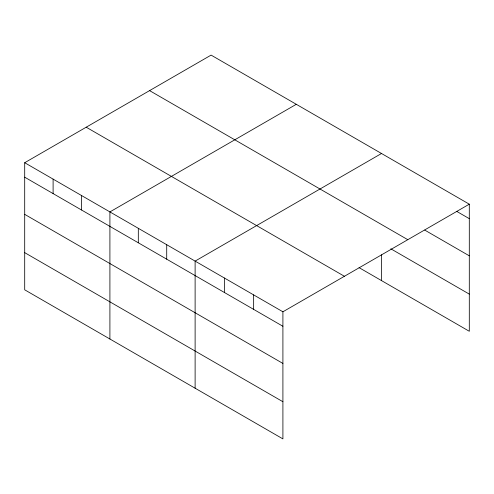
<?xml version="1.0" encoding="UTF-8"?>
<svg xmlns="http://www.w3.org/2000/svg" width="494" height="494" viewBox="0 0 494 494"><rect width="100%" height="100%" fill="white"/><g stroke="black" fill="none" stroke-linecap="round" stroke-linejoin="round"><path stroke-width="0.74" d="M24.7 162.717L282.908 311.794L282.908 438.894L24.7 289.817L24.7 162.717L211.092 55.106L469.3 204.183L469.3 331.283L359.052 267.631M296.301 104.302L109.909 211.914L109.909 339.014M381.51 153.492L195.118 261.104L195.118 388.21M282.908 311.794L469.3 204.183M456.666 211.358L469.3 218.657M424.741 230.093L469.3 255.824M149.583 90.618L407.791 239.689M390.822 248.803L469.3 294.115M86.209 127.205L344.417 276.282M24.7 177.192L282.908 326.268M24.7 214.359L282.908 363.436M24.7 252.65L282.908 401.727M381.51 254.805L381.51 280.598M253.644 294.899L253.644 309.374M224.381 278.005L224.381 292.479M166.713 244.709L166.713 259.183M138.314 228.308L138.314 242.782M81.504 195.513L81.504 209.987M53.105 179.112L53.105 193.592"/></g></svg>
